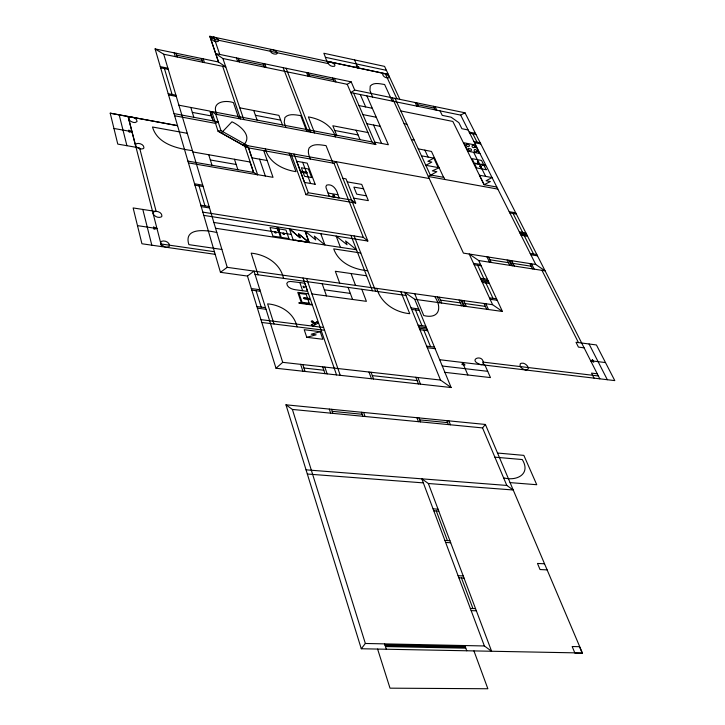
<?xml version="1.0" encoding="UTF-8"?>
<svg xmlns="http://www.w3.org/2000/svg" width="725" height="725" viewBox="0 0 725 725"><rect width="100%" height="100%" fill="white"/><g stroke="black" fill="none" stroke-linecap="round" stroke-linejoin="round"><path stroke-width="1.09" d="M153.057 213.386L153.881 211.754C156.89 210.377 162.228 212.507 161.947 216.15L161.249 216.956C158.367 218.252 154.706 216.603 153.211 213.966M135.448 145.172L136.264 143.731C139.109 142.617 144.175 144.493 143.949 147.927L143.269 148.634C140.487 149.694 137.07 148.19 135.584 145.707M128.678 118.818L129.485 117.441C132.267 116.426 137.224 118.211 137.025 121.555L135.176 122.552L133.192 122.389L130.446 121.157L128.805 119.326M480.72 166.659L479.814 166.387L480.666 166.551M478.364 161.947L477.467 161.675L478.31 161.838M305.587 298.6L304.663 299.053L303.576 298.093L304.165 297.603L305.506 298.347M306.648 172.731L305.615 172.432L306.603 172.604M361.277 648.757L582.402 652.989L485.397 424.451L285.967 404.813L361.277 648.757L365.355 643.474L484.382 645.966L491.604 651.249L428.366 483.512L421.832 478.835L484.382 645.966M285.967 404.813L292.392 409.435L482.542 427.913L485.397 424.451M243.156 145.263C253.333 136.508 240.256 125.497 231.937 121.818L221.324 133.001M155.096 48.919L163.723 54.23L225.792 66.954L218.506 61.988L155.096 48.919L220.445 272.31L247.461 276.062L275.998 368.246L282.714 362.337L440.51 380.054L451.158 387.531L414.7 299.28L404.677 292.32L440.51 380.054M290.816 153.473L305.959 194.672L308.324 192.75L351.543 200.055L355.703 203.045L346.042 178.885L342.907 178.332M247.461 276.062L253.995 271.105L282.714 362.337M220.445 272.31L227.215 267.335L492.61 304.699L502.443 311.469L478.69 260.52L469.211 254.031L492.61 304.699M248.53 147.882L257.647 174.797L253.696 172.459L244.488 145.091L248.53 147.882L334.035 163.297L336.291 161.711L367.838 241.026L203.797 215.388M464.997 112.792L354.733 90.072L350.791 92.582L460.656 115.103L464.997 112.792L599.811 378.822M351.181 81.852L215.66 53.578L222.892 58.508L347.239 84.308L351.181 81.852L354.733 90.072M313.925 323.441L311.27 324.845L312.629 326.032L318.402 322.96L317.042 321.782L314.414 323.178M433.867 158.141L427.868 161.322L431.846 162.065L425.82 165.291L439.114 167.756L432.345 170.864L436.876 171.689L428.294 176.474L497.858 189.107M320.242 331.688L311.233 334.207L316.127 334.805L306.757 337.315L304.21 329.703L320.242 331.688L322.861 339.273L306.757 337.315M244.842 146.151L218.035 131.162L247.479 147.692L247.787 145.689L220.998 130.645L218.035 131.162L211.727 111.496L371.961 141.919L375.804 144.529L353.664 93.172M166.297 247.279L168.807 246.763L169.505 245.902C169.813 242.168 164.348 239.912 161.285 241.425L160.452 243.129L161.204 244.706L165.418 247.153M525.942 370.013C531.778 369.333 525.408 362.301 521.846 363.216A4.803 2.655 32.4 0 0 520.251 363.877C518.964 366.941 522.942 369.451 525.543 369.958M481.065 364.657L481.663 364.666A4.857 2.746 31.5 0 0 483.33 363.977C484.137 352.885 466.22 359.618 480.657 364.612M385.183 645.667L465.477 647.298M385.464 646.555L465.785 648.168M384.893 644.77L465.16 646.428M470.344 608.438L475.537 608.619M471.159 610.64L476.361 610.812M330.283 62.006L328.498 62.196L328.062 63.302M458.091 575.704L463.212 575.931M458.88 577.816L464.009 578.043M547.13 569.886L540.043 569.542L537.479 563.443L544.548 563.796M272.473 49.644L270.108 50.36C270.334 53.115 274.249 54.683 276.714 53.967L277.222 52.852L276.533 51.729L273.153 49.789M213.938 37.129L211.401 37.836C211.51 40.691 215.642 42.213 218.143 41.515L218.742 40.392L218.089 39.259L214.645 37.283M444.887 540.433L449.935 540.723M445.648 542.463L450.696 542.744M433.804 510.808L438.788 511.143M433.07 508.841L438.045 509.177M307.337 474.023L423.355 482.886M428.366 483.512L513.218 489.991L506.811 485.442L306.041 469.836M510.092 482.614L536.745 484.717L523.849 455.373L497.531 453.034M503.585 477.802C516.427 481.527 531.271 474.195 522.272 459.55L494.885 457.167M332.195 411.329L362.174 414.265M419.757 419.893L447.615 422.621M275.998 368.246L451.158 387.531M303.929 368.01L323.83 370.23M372.306 375.613L417.147 380.598M444.878 372.342L490.463 377.589L484.98 365.128M442.268 366.007L487.707 371.327M439.667 359.727L614.791 380.607L596.421 344.955L576.013 342.272L578.441 347.112L584.114 347.846M597.264 373.801L591.528 373.103L594.065 378.133M598.361 375.967L482.868 362.083L484.155 365.028M427.306 347.719L435.109 348.68M261.825 322.471L324.583 330.283M426.663 346.142L434.456 347.103M590.63 360.715L605.502 362.582M260.955 319.643L323.613 327.492M256.904 306.566L265.504 307.672M419.331 328.18L427.052 329.186M257.402 308.161L266.012 309.276M419.956 329.73L427.687 330.727M418.108 325.199L425.82 326.196M418.733 326.73L426.454 327.736M312.194 304.473L298.827 302.706L298.999 303.222L312.375 304.989M251.82 290.127L260.347 291.278M299.833 282.569L290.562 281.454L288.16 281.826L286.774 283.357C286.892 287.644 291.976 289.239 295.537 289.755L307.545 291.396L304.736 283.248L299.833 282.569L302.624 290.725M311.94 293.933L366.397 301.337L361.811 289.293M308.506 293.806L297.785 292.347L301.41 303.05M411.048 307.907L418.697 308.941M411.655 309.412L419.313 310.445M251.33 288.568L259.849 289.719M324.329 289.81L350.329 293.398M440.447 300.105L460.384 302.887M465.033 303.539L485.36 306.385M255.019 274.367L405.964 295.465M414.7 299.28L502.443 311.469M489.448 297.839L496.562 298.854M490.109 299.271L497.232 300.286M366.596 275.79L335.331 271.268L339.708 283.14M215.189 254.339L141.928 243.763L133.137 207.939L156.174 211.51L139.59 147.909L117.776 144.103L110.209 113.182L177.543 125.652L110.209 113.182M221.886 249.463L188.89 244.633C183.126 226.78 207.087 230.206 216.838 232.526M367.702 270.724C353.818 269.519 338.611 262.948 333.718 248.874L360.778 252.989M160.95 243.953L214.419 251.72M482.324 282.406L489.384 283.457M137.478 225.629L156.981 228.556M480.421 278.309L487.472 279.361M481.065 279.696L488.124 280.747M481.672 281.01L488.732 282.061M215.561 228.257L324.909 244.959L314.342 236.105L315.737 239.948L305.189 231.239L309.249 242.567M340.406 247.316L356.51 249.781L345.589 240.945L347.048 244.76L336.155 236.069L340.415 247.343L324.918 244.977L320.758 233.677M213.83 222.457L291.305 234.429M473.525 263.365L480.521 264.453M474.159 264.734L481.155 265.812M489.955 259.777L508.442 262.667M512.983 263.374L531.171 266.22M478.69 260.52L545.091 270.842L535.748 264.489L463.42 253.116L392.243 97.802M202.846 212.135L363.343 237.383L367.838 241.026M200.816 205.22L209.099 206.543M201.233 206.634L209.525 207.957M530.211 253.478L536.826 254.538M530.872 254.783L537.488 255.843M521.039 235.217L527.592 236.314M194.554 183.806L202.728 185.165M194.962 185.183L203.136 186.533M305.959 194.672L355.703 203.045M519.327 231.819L525.87 232.924M519.97 233.097L526.513 234.193M520.396 233.948L526.948 235.045M328.044 193.058L337.913 194.735L339.137 197.88L329.25 196.203L326.087 187.866L325.951 186.379L326.767 185.065C332.639 183.452 336.907 189.687 337.913 194.735M353.818 198.161L368.363 200.635L361.73 184.404L347.311 181.884M257.629 174.671L273.026 177.326L263.755 150.628M188.437 162.88L257.647 174.797M366.524 195.841L356.727 194.164L353.882 187.104L363.633 188.799M187.911 161.104L253.696 172.459M509.204 211.691L515.683 212.815M210.35 159.98L236.178 164.475M509.829 212.923L516.309 214.047M267.217 160.524L251.91 157.814L248.602 147.891M192.451 150.655C177.127 148.58 157.388 143.994 152.495 127.002L187.286 133.318M192.832 151.942L249.953 161.983L253.469 172.423M113.952 128.47L131.986 131.687M496.815 187.041L484.128 184.73L479.424 175.223L492.058 177.571L486.049 180.761L490.354 181.558L484.119 184.712L452.844 121.447L400.807 110.925M244.488 145.091L429.236 178.531M174.018 113.608L218.162 121.854L215.542 123.377L174.653 115.764M211.727 111.496L215.697 114.233L375.804 144.529M192.324 112.375L211.537 115.991M421.461 155.812L434.683 158.295M418.262 148.852L431.475 151.453L443.609 177.344M374.78 142.154L388.364 144.737L366.868 95.881M178.912 105.207L209.969 111.106L213.105 120.912L210.286 112.13L212.035 112.466M168.191 93.679L175.921 95.174M239.785 107.835L278.907 115.375L282.433 124.918M367.938 132.539L332.838 125.769L336.672 135.212M168.544 94.893L176.275 96.38M255.408 115.293L280.666 120.133M334.751 130.473L358.059 134.932M411.365 139.526L414.22 140.07M479.977 153.555L468.087 151.235L463.9 142.771L475.31 145L479.551 153.446M474.522 142.698L480.766 143.922M366.832 123.721L380.281 126.349M473.96 141.574L480.204 142.807M469.184 132.068L475.392 133.309M469.737 133.173L475.953 134.415M362.899 114.595L376.275 117.251M404.079 123.631L406.906 124.192M359.02 105.587L372.324 108.27M160.279 66.646L167.874 68.168M160.624 67.806L168.218 69.328M468.114 129.947L461.888 128.706L458.88 122.679L451.113 117.187L442.232 115.375L440.039 110.88M176.61 55.109L202.012 60.329M417.6 104.654L434.393 108.107M238.833 60.112L263.719 65.286M309.013 74.711L333.455 79.795M325.552 57.338L386.416 70.343M327.247 61.353L388.265 74.312M388.301 74.403L209.815 36.25L218.506 61.988L209.815 36.25L214.609 39.404L328.198 63.601M389.153 76.243L385.337 73.687L383.842 73.524L382.637 74.294C383.072 76.85 386.606 78.508 388.999 77.765L389.343 76.66M330.935 62.142L334.261 64.045L334.968 65.159L334.551 66.265C327.41 67.751 325.924 57.71 323.839 53.26L384.585 66.392L399.874 99.37M309.276 242.648L298.736 233.939L300.105 237.809L289.502 228.882M316.453 322.09L317.822 323.268M315.284 324.619L311.17 321.248L312.937 321.193L315.629 324.229M311.868 324.528L313.254 325.706M589.062 343.994L607.323 379.71M541.983 270.362L578.45 342.599M472.845 133.799L477.086 142.191M513.073 213.485L522.607 232.372M524.32 235.77L533.528 254.004M460.656 115.103L535.748 264.489M531.516 263.827L534.18 269.147M529.848 263.565L532.503 268.884M473.67 152.332L485.659 176.383M511.678 260.71L514.288 266.057M435.082 106.629L436.831 110.227M509.983 260.438L512.593 265.785M508.841 260.257L511.442 265.613M433.523 106.312L435.263 109.901M507.147 259.994L509.738 265.341M416.739 102.85L418.452 106.457M488.677 257.085L491.224 262.468M415.153 102.524L416.866 106.131M486.955 256.813L489.502 262.196M444.887 179.492L443.908 177.398L430.242 174.906L395.025 98.373M433.804 158.132L438.235 167.593M424.859 150.111L428.085 157.053M477.666 265.278L483.956 278.835M485.859 282.931L493.009 298.347M385.347 73.778L396.883 98.754M485.841 303.748L488.496 309.53M392.198 101.074L384.631 84.517C379.991 83.855 373.783 81.998 370.23 86.057L369.949 90.426L372.614 97.059M484.046 303.494L486.692 309.285M463.746 300.63L466.329 306.458M461.916 300.377L464.498 306.195M354.543 59.939L358.068 67.896M460.928 300.241L463.511 306.059M459.097 299.978L461.671 305.805M360.28 94.531L365.681 106.928M373.574 125.035L381.586 143.45M439.196 297.178L441.706 303.032M347.239 84.308L371.961 141.919M437.329 296.915L439.839 302.778M434.71 296.543C442.449 307.944 439.06 319.326 423.753 315.565L414.7 293.725M462.505 362.446L467.852 374.988M482.542 427.913L506.811 485.442M334.361 78.345L335.883 81.952M356.084 130.246L360.044 139.653M332.693 77.992L334.216 81.608M415.488 309.928L421.968 325.697M423.826 330.228L430.568 346.623M400.862 291.776L409.752 313.68C395.098 312.348 380.843 303.05 376.782 288.387M335.539 136.907C331.905 125.117 319.816 118.828 308.37 116.906L314.641 132.956M448.866 420.853L450.452 424.796M308.279 72.899L309.738 76.533M446.827 420.654L448.413 424.596M306.584 72.545L308.053 76.179M334.035 163.297L363.343 237.383M417.863 377.507L420.482 384.15M332.947 163.107L326.042 145.616C320.504 144.891 313.209 143.151 309.086 148.018C307.373 151.607 308.941 155.594 310.309 159.02M415.842 377.281L418.461 383.933M354.126 235.933L375.695 291.233M286.103 68.277L310.916 132.249L307.019 129.585L283.131 67.652M350.936 235.426L372.405 290.77M418.987 417.908L420.518 421.887M306.838 131.479L300.73 115.619C295.583 114.912 288.903 113.209 284.907 117.532L284.218 122.217L285.877 127.509M416.902 417.709L418.434 421.678M351.045 273.542L355.513 285.36M436.296 510.98L447.416 540.578M461.444 577.934L472.936 608.529M302.688 162.328L310.563 183.389M264.779 63.827L266.138 67.479M348.082 287.372L352.595 299.461M263.039 63.465L264.398 67.117M294.015 154.053L308.324 192.75M473.942 650.914L487.862 688.75L390.014 688.17L377.607 649.074M371.073 372.26L373.547 378.985M289.212 153.183L295.981 171.653C282.949 169.722 268.866 162.554 265.323 148.861M368.989 372.025L371.454 378.758M464.843 645.558L466.737 650.778M305.062 231.221L309.113 242.549L298.6 233.912L299.951 237.737L289.338 228.765L293.29 240.138M322.172 283.756L326.513 295.918M238.19 58.281L239.486 61.951M363.624 412.462L365.056 416.494M236.413 57.909L237.709 61.58M361.467 412.244L362.89 416.286M253.723 110.517L257.103 120.105M306.575 278.509L340.243 375.314M303.05 278.01L336.536 374.907M259.559 159.165L265.341 176.003M222.892 58.508L243.79 119.543M213.83 37.111L219.738 54.429M222.666 66.319L240.555 118.936M324.827 367.058L327.147 373.873M238.851 118.61L233.432 102.624C224.569 99.597 210.531 102.307 217.038 114.487M322.679 366.823L324.99 373.647M331.506 409.299L332.875 413.368M329.304 409.081L330.663 413.15M283.52 278.355C280.376 263.347 265.613 254.557 251.203 253.143L258.064 274.793M297.051 326.857C294.178 313.2 280.856 304.908 267.625 303.866L274.005 323.984M203.227 58.843L204.45 62.586M302.814 364.593L305.053 371.445M234.474 159.264L237.891 169.732M201.396 58.462L202.619 62.205M300.639 364.349L302.869 371.2M215.697 114.233L220.998 130.645M384.612 643.882L386.334 649.237M256.088 290.707L261.208 307.119M292.392 409.435L365.355 643.474M208.727 154.733L211.981 165.264M176.03 53.233L177.19 56.994M174.181 52.852L175.332 56.613M190.82 107.472L193.829 117.314M163.723 54.23L227.215 267.335M164.421 68.567L172.061 94.431M199.058 185.863L204.967 205.882M161.639 246.609L128.062 116.453L135.992 147.275M142.807 209.434L151.815 245.186M119.163 114.822L126.911 145.689M481.056 166.759C479.37 167.91 479.261 164.502 481.056 166.759M478.708 162.047C477.023 163.188 476.923 159.808 478.708 162.047M462.595 362.654L461.952 364.593L465.033 364.965L462.595 362.654M305.162 298.492L304.011 298.202L305.162 298.492M284.082 233.831L282.977 233.532L284.082 233.831M307.038 172.84C304.953 174.163 305.162 170.33 307.038 172.84M284.499 233.939C282.252 235.498 282.496 231.193 284.499 233.939M275.962 232.58L274.847 232.281L275.962 232.58M276.379 232.689C274.113 234.248 274.376 229.934 276.379 232.689M311.678 321.338C310.871 323.178 314.269 320.251 311.678 321.338M468.296 148.58C469.438 154.035 474.966 148.398 468.296 148.58M477.422 151.543C472.229 153.528 473.951 145.924 477.422 151.543M466.193 144.357C467.335 149.785 472.845 144.184 466.193 144.357M475.301 147.32C470.117 149.287 471.848 141.728 475.301 147.32M358.676 66.637L358.005 67.76L356.102 66.093L358.676 66.637M313.988 322.806L313.499 323.069L313.988 322.806M592.561 359.845L590.866 360.742L593.775 362.228L592.561 359.845M156.682 228.511L154.072 229.272L153.464 226.88L156.682 228.511M131.705 131.642L129.231 132.195L128.697 130.11L131.705 131.642M582.284 653.334L574.961 653.198L572.161 646.528L579.465 646.691L582.284 653.334M309.212 303.222L302.062 302.28L299.035 293.362L306.158 294.323L309.212 303.222M309.267 298.464L305.424 297.948L305.841 299.189L309.702 299.706L309.267 298.464M303.875 286.384L303.041 286.275L303.485 287.562L304.319 287.68L303.875 286.384M280.539 237.265L272.908 236.105L270.035 227.532L277.63 228.71L280.539 237.265M288.94 238.57L281.345 237.41L278.436 228.855L285.985 230.033L288.94 238.57M307.781 242.132L294.749 240.138L307.781 242.132M279.406 230.604L277.811 230.351L276.905 227.704L278.5 227.958L279.406 230.604M334.279 195.342L332.702 195.07L334.479 195.868L334.279 195.342M315.148 184.268L304.554 182.446L296.724 161.267L307.183 163.134L315.148 184.268M305.08 172.876L301.609 172.269L301.228 171.236L304.699 171.852L305.08 172.876M311.632 177.552L304.554 176.311L301.373 167.756L308.424 169.007L311.632 177.552M486.185 169.722L476.615 167.919L474.422 163.497L483.974 165.309L486.185 169.722M484.708 164.82L481.744 164.258L482.207 165.182L485.17 165.744L484.708 164.82M483.765 164.847L474.213 163.043L472.038 158.648L481.572 160.461L483.765 164.847"/></g></svg>
